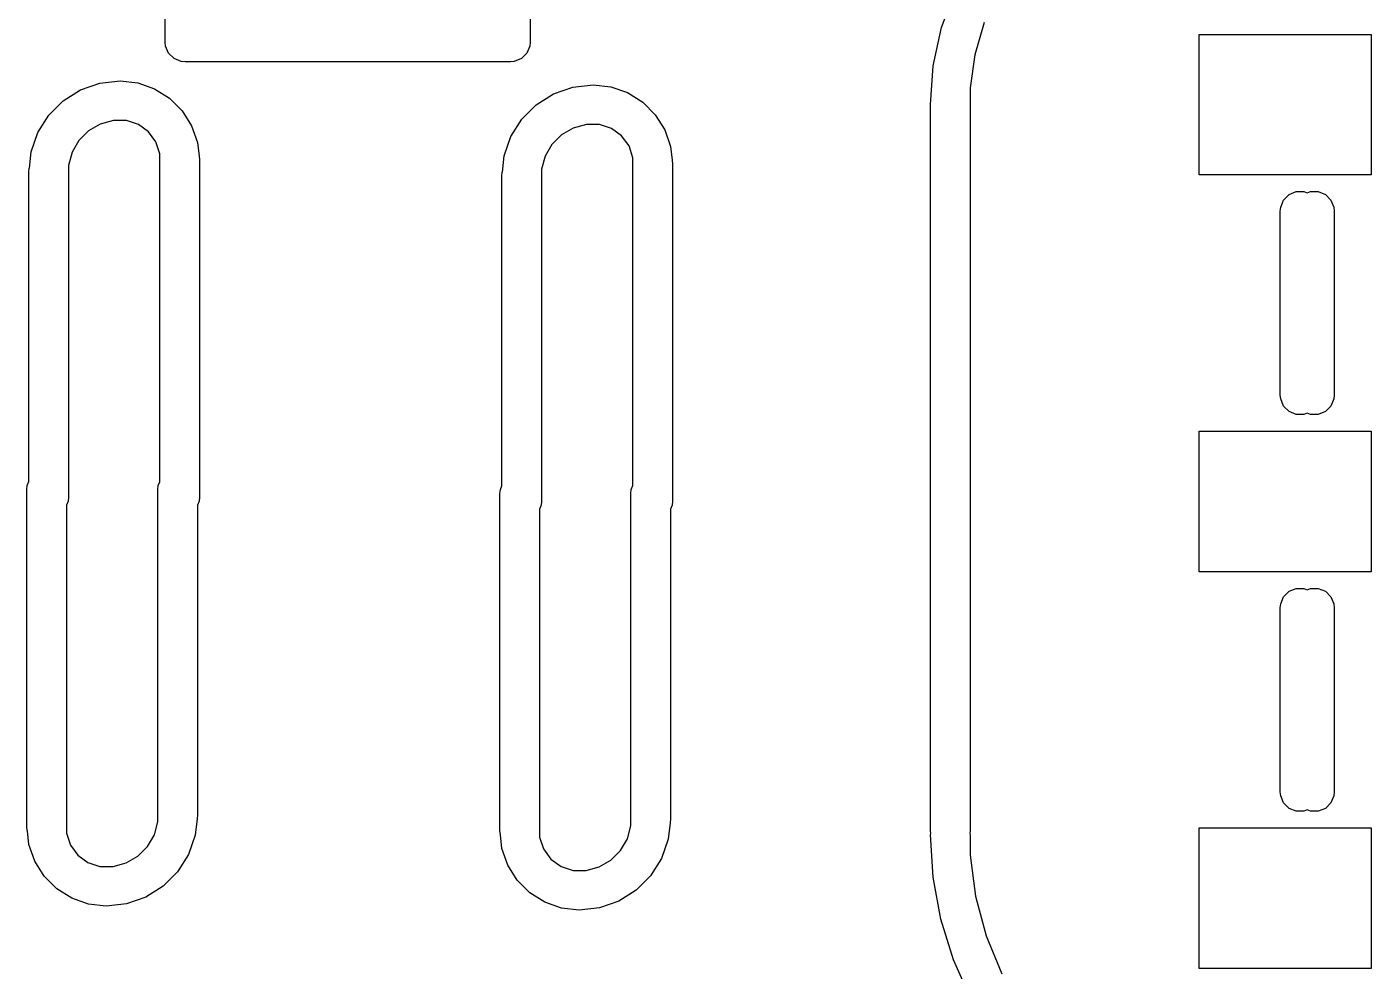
# Model space of a CAD drawing. Extents: x 100 to 191, y -173 to -30.
# Drawn here: x 136.74 to 145.35, y -123.17 to -117.13 of the extents above; entities that cross this region are included whole.
import ezdxf

# ---------------------------------------------------------------- set-up
doc = ezdxf.new("R2010")
doc.units = 0
doc.layers.add('BLACK', color=7, linetype='CONTINUOUS')

msp = doc.modelspace()

# ---------------------------------------------------------------- linework, layer by layer
at = {"layer": 'BLACK', "linetype": 'Continuous'}
for p, q in [((137.6285, -117.22707), (137.6285, -116.03307)), ((139.965, -116.03307), (139.965, -117.22707)), ((142.598496, -117.133338), (142.68588, -116.899064)), ((142.545342, -117.377664), (142.598496, -117.133338)), ((142.872402, -117.10207), (142.81201, -117.307734)), ((144.249, -118.07707), (144.249, -117.17707)), ((144.249, -117.17707), (145.349, -117.17707)), ((144.249, -118.07707), (144.249, -117.17707)), ((144.249, -117.17707), (145.349, -117.17707)), ((145.349, -117.17707), (145.349, -118.07707)), ((145.349, -117.17707), (145.349, -118.07707)), ((137.63094, -117.251846), (137.6285, -117.22707)), ((137.649903, -117.297627), (137.63094, -117.251846)), ((137.684943, -117.332667), (137.649903, -117.297627)), ((139.943597, -117.297627), (139.908557, -117.332667)), ((139.96256, -117.251846), (139.943597, -117.297627)), ((139.965, -117.22707), (139.96256, -117.251846)), ((137.730724, -117.35163), (137.684943, -117.332667)), ((137.7555, -117.35407), (137.730724, -117.35163)), ((139.838, -117.35407), (137.7555, -117.35407)), ((139.862776, -117.35163), (139.838, -117.35407)), ((139.908557, -117.332667), (139.862776, -117.35163)), ((142.5275, -117.627068), (142.545342, -117.377664)), ((142.81201, -117.307734), (142.781502, -117.519899)), ((137.209346, -117.489371), (137.33925, -117.474501)), ((137.33925, -117.474501), (137.33925, -117.47457)), ((137.33925, -117.47457), (137.339375, -117.474598)), ((137.339375, -117.474598), (137.3395, -117.47457)), ((137.3395, -117.47457), (137.452542, -117.487306)), ((136.975348, -117.602404), (137.08599, -117.532728)), ((137.08599, -117.532728), (137.209346, -117.489371)), ((137.452542, -117.487306), (137.559916, -117.524876)), ((137.559916, -117.524876), (137.656238, -117.585395)), ((140.004083, -117.627609), (140.114905, -117.557979)), ((140.114905, -117.557979), (140.238442, -117.514753)), ((140.238442, -117.514753), (140.36824, -117.500129)), ((140.36824, -117.500129), (140.3685, -117.50007)), ((140.3685, -117.50007), (140.481542, -117.512806)), ((140.481542, -117.512806), (140.588916, -117.550376)), ((140.588916, -117.550376), (140.685238, -117.610895)), ((142.781502, -117.519899), (142.7815, -117.627068)), ((136.88295, -117.694918), (136.975348, -117.602404)), ((137.656238, -117.585395), (137.73668, -117.665831)), ((139.911533, -117.720153), (140.004083, -117.627609)), ((140.685238, -117.610895), (140.76568, -117.691331)), ((142.5275, -117.62707), (142.5275, -117.627068)), ((142.5275, -122.27507), (142.5275, -117.62707)), ((142.7815, -117.627068), (142.7815, -117.62707)), ((142.7815, -117.62707), (142.7815, -122.27507)), ((136.813411, -117.805646), (136.88295, -117.694918)), ((137.29626, -117.728577), (137.212279, -117.751216)), ((137.339201, -117.728501), (137.29626, -117.728577)), ((137.3395, -117.72857), (137.339201, -117.728501)), ((137.33975, -117.728569), (137.3395, -117.72857)), ((137.379732, -117.728569), (137.33975, -117.728569)), ((137.45626, -117.753433), (137.379732, -117.728569)), ((137.73668, -117.665831), (137.797207, -117.762148)), ((139.841896, -117.83097), (139.911533, -117.720153)), ((140.76568, -117.691331), (140.826207, -117.787648)), ((136.770209, -117.929055), (136.813411, -117.805646)), ((137.136999, -117.794786), (137.075533, -117.856328)), ((137.212279, -117.751216), (137.136999, -117.794786)), ((137.521359, -117.800727), (137.45626, -117.753433)), ((137.568658, -117.865822), (137.521359, -117.800727)), ((137.797207, -117.762148), (137.834785, -117.869519)), ((140.165575, -117.820129), (140.104042, -117.881658)), ((140.240937, -117.776621), (140.165575, -117.820129)), ((140.324991, -117.7541), (140.240937, -117.776621)), ((140.3685, -117.7541), (140.324991, -117.7541)), ((140.408732, -117.754069), (140.3685, -117.75407)), ((140.3685, -117.75407), (140.3685, -117.7541)), ((140.48526, -117.778933), (140.408732, -117.754069)), ((140.550359, -117.826227), (140.48526, -117.778933)), ((140.826207, -117.787648), (140.863785, -117.895019)), ((137.075533, -117.856328), (137.032057, -117.931662)), ((137.593528, -117.942348), (137.568658, -117.865822)), ((137.834785, -117.869519), (137.844617, -117.956724)), ((139.798662, -117.954504), (139.841896, -117.83097)), ((140.104042, -117.881658), (140.060529, -117.957017)), ((140.597658, -117.891322), (140.550359, -117.826227)), ((140.622528, -117.967848), (140.597658, -117.891322)), ((140.863785, -117.895019), (140.873617, -117.982224)), ((136.758427, -118.033116), (136.770209, -117.929055)), ((137.032057, -117.931662), (137.009522, -118.015672)), ((137.5935, -117.98257), (137.593529, -117.982265)), ((137.5935, -120.041506), (137.5935, -117.98257)), ((137.593529, -117.982265), (137.593528, -117.942348)), ((137.844617, -117.956724), (137.84506, -117.957794)), ((137.84506, -117.957794), (137.847285, -117.980387)), ((137.847285, -117.980387), (137.84753, -117.98256)), ((137.8475, -117.98256), (137.847499, -117.982563)), ((137.847499, -117.982563), (137.8475, -117.98257)), ((137.84753, -117.98256), (137.8475, -117.98256)), ((137.8475, -117.98257), (137.8475, -120.14157)), ((139.786923, -118.058625), (139.798662, -117.954504)), ((140.060529, -117.957017), (140.038002, -118.041069)), ((140.622529, -118.007765), (140.622528, -117.967848)), ((140.873617, -117.982224), (140.87406, -117.983294)), ((140.87406, -117.983294), (140.876285, -118.005887)), ((136.7555, -118.058978), (136.755569, -118.058362)), ((136.755506, -118.059005), (136.7555, -118.058978)), ((136.7555, -118.05907), (136.755506, -118.059005)), ((136.7555, -120.040299), (136.7555, -118.05907)), ((136.755569, -118.058362), (136.75794, -118.034294)), ((136.75794, -118.034294), (136.758427, -118.033116)), ((137.009522, -118.015672), (137.0095, -118.05907)), ((137.0095, -118.05907), (137.0095, -120.14157)), ((139.784006, -118.084506), (139.78644, -118.059794)), ((139.78644, -118.059794), (139.786923, -118.058625)), ((140.038002, -118.041069), (140.038, -118.08457)), ((140.6225, -118.00807), (140.622529, -118.007765)), ((140.6225, -120.065799), (140.6225, -118.00807)), ((140.876285, -118.005887), (140.87653, -118.00806)), ((140.8765, -118.00806), (140.876499, -118.008063)), ((140.876499, -118.008063), (140.8765, -118.00807)), ((140.87653, -118.00806), (140.8765, -118.00806)), ((140.8765, -118.00807), (140.8765, -120.16707)), ((145.349, -118.07707), (144.249, -118.07707)), ((145.349, -118.07707), (144.249, -118.07707)), ((139.784, -118.084562), (139.784006, -118.084506)), ((139.784, -118.084564), (139.784, -118.084562)), ((139.784, -118.08457), (139.784, -118.084564)), ((139.784, -120.067006), (139.784, -118.08457)), ((140.038, -118.08457), (140.038, -120.16707)), ((144.76994, -118.283294), (144.788903, -118.237513)), ((144.788903, -118.237513), (144.823943, -118.202473)), ((144.823943, -118.202473), (144.869724, -118.18351)), ((144.869724, -118.18351), (144.919276, -118.18351)), ((144.919276, -118.18351), (144.94025, -118.192197)), ((144.94025, -118.192197), (144.961224, -118.18351)), ((144.961224, -118.18351), (145.010776, -118.18351)), ((145.010776, -118.18351), (145.056557, -118.202473)), ((145.056557, -118.202473), (145.091597, -118.237513)), ((145.091597, -118.237513), (145.11056, -118.283294)), ((144.7675, -118.30807), (144.76994, -118.283294)), ((144.7675, -119.48607), (144.7675, -118.30807)), ((145.11056, -118.283294), (145.113, -118.30807)), ((145.113, -118.30807), (145.113, -119.48607)), ((144.76994, -119.510846), (144.7675, -119.48607)), ((144.788903, -119.556627), (144.76994, -119.510846)), ((145.11056, -119.510846), (145.091597, -119.556627)), ((145.113, -119.48607), (145.11056, -119.510846)), ((144.823943, -119.591667), (144.788903, -119.556627)), ((144.869724, -119.61063), (144.823943, -119.591667)), ((144.919276, -119.61063), (144.869724, -119.61063)), ((144.94025, -119.601942), (144.919276, -119.61063)), ((144.961224, -119.61063), (144.94025, -119.601942)), ((145.010776, -119.61063), (144.961224, -119.61063)), ((145.056557, -119.591667), (145.010776, -119.61063)), ((145.091597, -119.556627), (145.056557, -119.591667)), ((144.249, -120.61707), (144.249, -119.71707)), ((144.249, -119.71707), (145.349, -119.71707)), ((144.249, -120.61707), (144.249, -119.71707)), ((144.249, -119.71707), (145.349, -119.71707)), ((145.349, -119.71707), (145.349, -120.61707)), ((145.349, -119.71707), (145.349, -120.61707)), ((136.74494, -120.065794), (136.7555, -120.040299)), ((137.58344, -120.065794), (137.5935, -120.041506)), ((136.7425, -120.09057), (136.74494, -120.065794)), ((136.7425, -122.24957), (136.7425, -120.09057)), ((137.0095, -120.14157), (137.00706, -120.166346)), ((137.581, -120.09057), (137.58344, -120.065794)), ((137.581, -122.17357), (137.581, -120.09057)), ((137.8475, -120.14157), (137.84506, -120.166346)), ((139.7715, -120.11607), (139.77394, -120.091294)), ((139.7715, -122.27507), (139.7715, -120.11607)), ((139.77394, -120.091294), (139.784, -120.067006)), ((140.6095, -120.11607), (140.61194, -120.091294)), ((140.6095, -122.19907), (140.6095, -120.11607)), ((140.61194, -120.091294), (140.6225, -120.065799)), ((137.00706, -120.166346), (136.9965, -120.19184)), ((136.9965, -120.19184), (136.9965, -122.24957)), ((137.84506, -120.166346), (137.835, -120.190633)), ((137.835, -120.190633), (137.835, -122.17357)), ((140.03556, -120.191846), (140.0255, -120.216133)), ((140.0255, -120.216133), (140.0255, -122.27507)), ((140.038, -120.16707), (140.03556, -120.191846)), ((140.87406, -120.191846), (140.8635, -120.21734)), ((140.8635, -120.21734), (140.8635, -122.19907)), ((140.8765, -120.16707), (140.87406, -120.191846)), ((145.349, -120.61707), (144.249, -120.61707)), ((145.349, -120.61707), (144.249, -120.61707)), ((144.788903, -120.777513), (144.823943, -120.742473)), ((144.823943, -120.742473), (144.869724, -120.72351)), ((144.869724, -120.72351), (144.919276, -120.72351)), ((144.919276, -120.72351), (144.94025, -120.732197)), ((144.94025, -120.732197), (144.961224, -120.72351)), ((144.961224, -120.72351), (145.010776, -120.72351)), ((145.010776, -120.72351), (145.056557, -120.742473)), ((145.056557, -120.742473), (145.091597, -120.777513)), ((144.7675, -120.84807), (144.76994, -120.823294)), ((144.76994, -120.823294), (144.788903, -120.777513)), ((145.091597, -120.777513), (145.11056, -120.823294)), ((145.11056, -120.823294), (145.113, -120.84807)), ((144.7675, -122.02607), (144.7675, -120.84807)), ((145.113, -120.84807), (145.113, -122.02607)), ((144.76994, -122.050846), (144.7675, -122.02607)), ((145.113, -122.02607), (145.11056, -122.050846)), ((144.788903, -122.096627), (144.76994, -122.050846)), ((144.823943, -122.131667), (144.788903, -122.096627)), ((145.091597, -122.096627), (145.056557, -122.131667)), ((145.11056, -122.050846), (145.091597, -122.096627)), ((137.581006, -122.173634), (137.581, -122.17357)), ((137.581, -122.173662), (137.581006, -122.173634)), ((137.581022, -122.217136), (137.581, -122.173662)), ((137.832082, -122.199498), (137.820413, -122.303575)), ((137.83256, -122.198346), (137.832082, -122.199498)), ((137.835, -122.17357), (137.83256, -122.198346)), ((140.6095, -122.199075), (140.6095, -122.19907)), ((140.6095, -122.199078), (140.6095, -122.199075)), ((140.609503, -122.242526), (140.6095, -122.199078)), ((140.8635, -122.19907), (140.86106, -122.223846)), ((144.869724, -122.15063), (144.823943, -122.131667)), ((144.919276, -122.15063), (144.869724, -122.15063)), ((144.94025, -122.141942), (144.919276, -122.15063)), ((144.961224, -122.15063), (144.94025, -122.141942)), ((145.010776, -122.15063), (144.961224, -122.15063)), ((145.056557, -122.131667), (145.010776, -122.15063)), ((136.74494, -122.274346), (136.7425, -122.24957)), ((136.745462, -122.275608), (136.74494, -122.274346)), ((136.755258, -122.362601), (136.745462, -122.275608)), ((136.9965, -122.24957), (136.996499, -122.249576)), ((136.996499, -122.249576), (136.9965, -122.24958)), ((136.9965, -122.24958), (136.99653, -122.24958)), ((136.99653, -122.24958), (136.996527, -122.289807)), ((136.996527, -122.289807), (137.021384, -122.366325)), ((137.558545, -122.301128), (137.581022, -122.217136)), ((139.77394, -122.299846), (139.7715, -122.27507)), ((140.0255, -122.27507), (140.025499, -122.275076)), ((140.025499, -122.275076), (140.0255, -122.27508)), ((140.0255, -122.27508), (140.02553, -122.27508)), ((140.02553, -122.27508), (140.025527, -122.315307)), ((140.587018, -122.32646), (140.609503, -122.242526)), ((140.860577, -122.225009), (140.848865, -122.32902)), ((140.86106, -122.223846), (140.860577, -122.225009)), ((142.529254, -122.292882), (142.5275, -122.27507)), ((142.5275, -122.300568), (142.529254, -122.292882)), ((142.7815, -122.27507), (142.779745, -122.292884)), ((142.779745, -122.292884), (142.7815, -122.300572)), ((144.249, -123.15707), (144.249, -122.25707)), ((144.249, -122.25707), (145.349, -122.25707)), ((144.249, -123.15707), (144.249, -122.25707)), ((144.249, -122.25707), (145.349, -122.25707)), ((145.349, -122.25707), (145.349, -123.15707)), ((145.349, -122.25707), (145.349, -123.15707)), ((136.792822, -122.469974), (136.755258, -122.362601)), ((137.021384, -122.366325), (137.06867, -122.431415)), ((137.45355, -122.437872), (137.515063, -122.376422)), ((137.515063, -122.376422), (137.558545, -122.301128)), ((137.820413, -122.303575), (137.777199, -122.42715)), ((139.774462, -122.301108), (139.77394, -122.299846)), ((139.784258, -122.388101), (139.774462, -122.301108)), ((140.025527, -122.315307), (140.050384, -122.391825)), ((140.543574, -122.401715), (140.587018, -122.32646)), ((140.848865, -122.32902), (140.805678, -122.452463)), ((142.52753, -122.300568), (142.5275, -122.300568)), ((142.544008, -122.57304), (142.52753, -122.300568)), ((142.7815, -122.300572), (142.78153, -122.300572)), ((142.78153, -122.300572), (142.781528, -122.432084)), ((136.853339, -122.566296), (136.792822, -122.469974)), ((137.06867, -122.431415), (137.133757, -122.478707)), ((137.378211, -122.481276), (137.45355, -122.437872)), ((137.777199, -122.42715), (137.707532, -122.537985)), ((139.821822, -122.495474), (139.784258, -122.388101)), ((140.050384, -122.391825), (140.09767, -122.456915)), ((140.09767, -122.456915), (140.162757, -122.504207)), ((140.40688, -122.506609), (140.482132, -122.463161)), ((140.482132, -122.463161), (140.543574, -122.401715)), ((140.805678, -122.452463), (140.736103, -122.563201)), ((142.781528, -122.432084), (142.815857, -122.692858)), ((137.133757, -122.478707), (137.210273, -122.50357)), ((137.210273, -122.50357), (137.2505, -122.50357)), ((137.2505, -122.50357), (137.25061, -122.503595)), ((137.25061, -122.503595), (137.250722, -122.50357)), ((137.250722, -122.50357), (137.250722, -122.503599)), ((137.250722, -122.503599), (137.294196, -122.503667)), ((137.294196, -122.503667), (137.378211, -122.481276)), ((137.707532, -122.537985), (137.614915, -122.630507)), ((139.882339, -122.591796), (139.821822, -122.495474)), ((140.162757, -122.504207), (140.239273, -122.52907)), ((140.239273, -122.52907), (140.2795, -122.52907)), ((140.2795, -122.52907), (140.279631, -122.5291)), ((140.279631, -122.5291), (140.322947, -122.5291)), ((140.322947, -122.5291), (140.40688, -122.506609)), ((136.933772, -122.646736), (136.853339, -122.566296)), ((137.614915, -122.630507), (137.504008, -122.70006)), ((139.962772, -122.672236), (139.882339, -122.591796)), ((140.736103, -122.563201), (140.643631, -122.655679)), ((142.593209, -122.84154), (142.544008, -122.57304)), ((137.03009, -122.70726), (136.933772, -122.646736)), ((137.13746, -122.744833), (137.03009, -122.70726)), ((137.504008, -122.70006), (137.38039, -122.743146)), ((140.05909, -122.73276), (139.962772, -122.672236)), ((140.532898, -122.725261), (140.409458, -122.768457)), ((140.643631, -122.655679), (140.532898, -122.725261)), ((142.815857, -122.692858), (142.883929, -122.946921)), ((137.250064, -122.75752), (137.13746, -122.744833)), ((137.250278, -122.75757), (137.250064, -122.75752)), ((137.38039, -122.743146), (137.250277, -122.757599)), ((137.250277, -122.757599), (137.250278, -122.75757)), ((140.16646, -122.770333), (140.05909, -122.73276)), ((140.2795, -122.78307), (140.16646, -122.770333)), ((140.409458, -122.768457), (140.2795, -122.7831)), ((140.2795, -122.7831), (140.2795, -122.78307)), ((142.674415, -123.102151), (142.593209, -122.84154)), ((142.883929, -122.946921), (142.984582, -123.189925)), ((142.786443, -123.351073), (142.674415, -123.102151)), ((145.349, -123.15707), (144.249, -123.15707)), ((145.349, -123.15707), (144.249, -123.15707))]:
    msp.add_line(p, q, dxfattribs=at)

doc.saveas('drawing.dxf')
